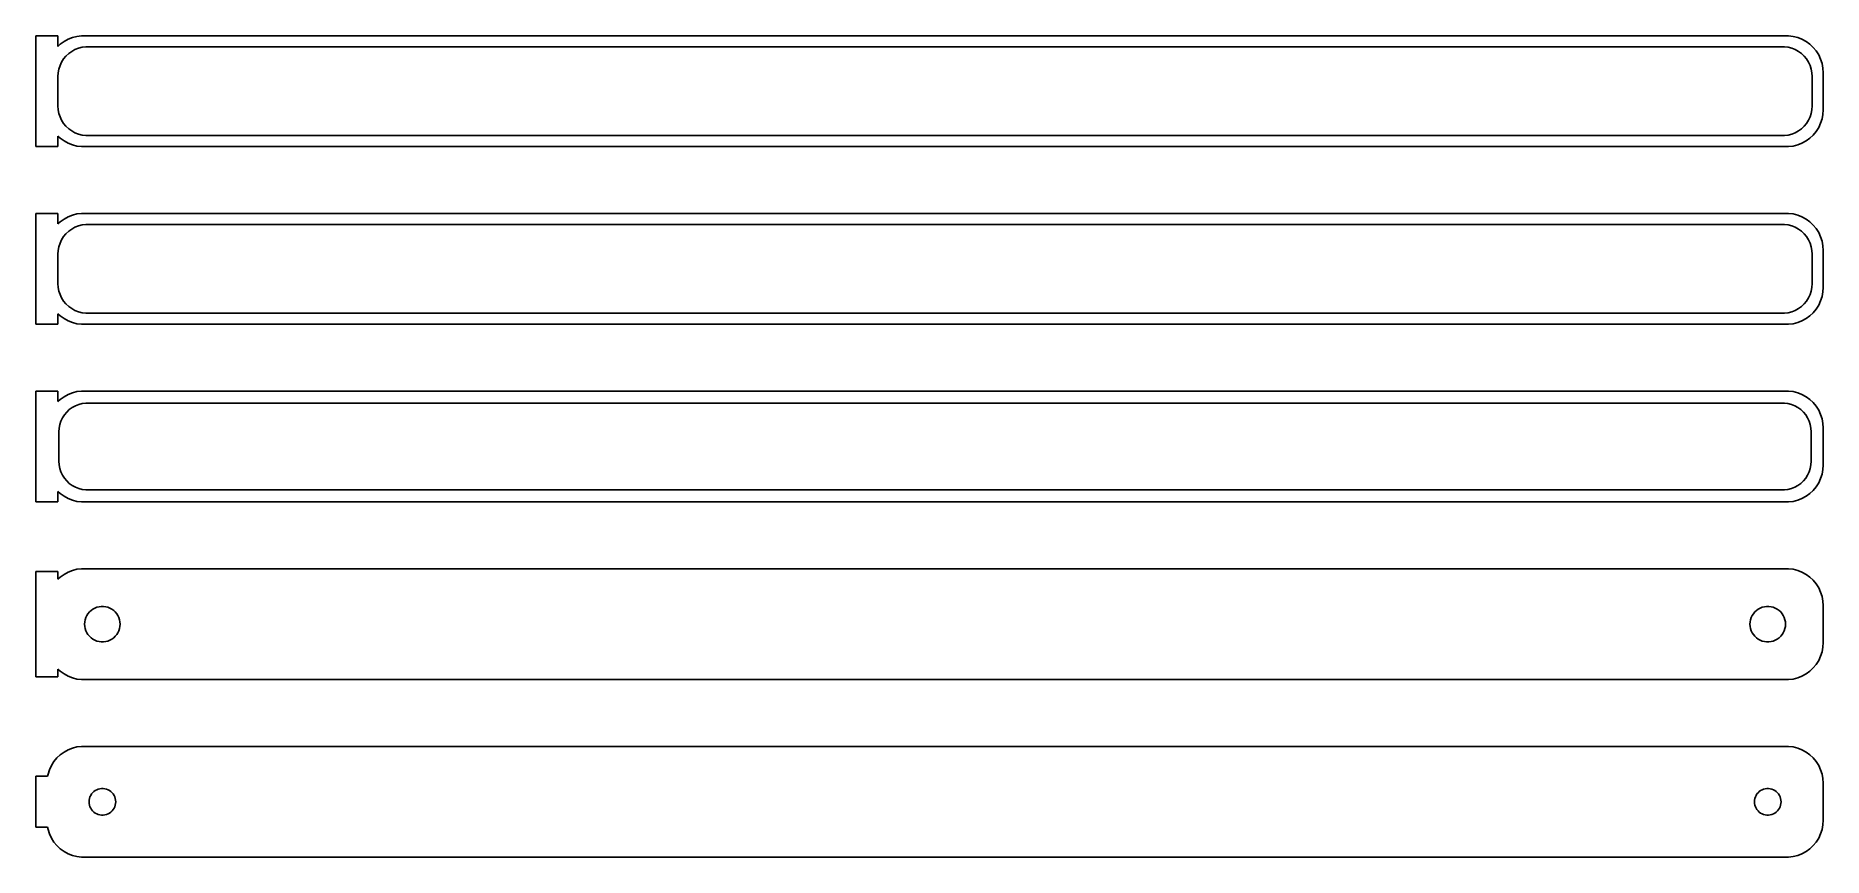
# Model space of a CAD drawing. Header units: metres. Extents: x -122 to 120, y 89 to 199.
import ezdxf

# ---------------------------------------------------------------- set-up
doc = ezdxf.new("R2010")
doc.units = ezdxf.units.M

msp = doc.modelspace()

# ---------------------------------------------------------------- linework, layer by layer
for p, q in [((-118.5, 199.49), (-121.5, 199.49)), ((-121.5, 199.49), (-121.5, 184.51)), ((-118.5, 198.059), (-118.5, 199.49)), ((-118.187, 198.353), (-118.5, 198.059)), ((-117.679, 198.722), (-118.187, 198.353)), ((-117.129, 199.024), (-117.679, 198.722)), ((-116.545, 199.255), (-117.129, 199.024)), ((-115.937, 199.411), (-116.545, 199.255)), ((-115.314, 199.49), (-115.937, 199.411)), ((115.314, 199.49), (-115.314, 199.49)), ((115.937, 199.411), (115.314, 199.49)), ((116.545, 199.255), (115.937, 199.411)), ((117.129, 199.024), (116.545, 199.255)), ((117.679, 198.722), (117.129, 199.024)), ((118.187, 198.353), (117.679, 198.722)), ((118.645, 197.923), (118.187, 198.353)), ((-118.219, 195.472), (-118.005, 195.927)), ((-118.005, 195.927), (-117.736, 196.351)), ((-117.736, 196.351), (-117.416, 196.738)), ((-117.416, 196.738), (-117.05, 197.082)), ((-117.05, 197.082), (-116.643, 197.377)), ((-116.643, 197.377), (-116.203, 197.619)), ((-116.203, 197.619), (-115.736, 197.804)), ((-115.736, 197.804), (-115.25, 197.929)), ((-115.25, 197.929), (-114.751, 197.992)), ((-114.751, 197.992), (114.751, 197.992)), ((114.751, 197.992), (115.25, 197.929)), ((115.25, 197.929), (115.736, 197.804)), ((115.736, 197.804), (116.203, 197.619)), ((116.203, 197.619), (116.643, 197.377)), ((116.643, 197.377), (117.05, 197.082)), ((117.05, 197.082), (117.416, 196.738)), ((117.416, 196.738), (117.736, 196.351)), ((117.736, 196.351), (118.005, 195.927)), ((118.005, 195.927), (118.219, 195.472)), ((119.045, 197.439), (118.645, 197.923)), ((119.382, 196.909), (119.045, 197.439)), ((119.649, 196.341), (119.382, 196.909)), ((119.843, 195.743), (119.649, 196.341)), ((119.961, 195.127), (119.843, 195.743)), ((-118.5, 194), (-118.468, 194.501)), ((-118.5, 190), (-118.5, 194)), ((-118.468, 194.501), (-118.374, 194.995)), ((-118.374, 194.995), (-118.219, 195.472)), ((118.219, 195.472), (118.374, 194.995)), ((118.374, 194.995), (118.468, 194.501)), ((118.468, 194.501), (118.5, 194)), ((118.5, 194), (118.5, 190)), ((120, 194.5), (119.961, 195.127)), ((120, 189.5), (120, 194.5)), ((-118.468, 189.499), (-118.5, 190)), ((-118.374, 189.005), (-118.468, 189.499)), ((-118.219, 188.528), (-118.374, 189.005)), ((-118.005, 188.073), (-118.219, 188.528)), ((118.219, 188.528), (118.005, 188.073)), ((118.374, 189.005), (118.219, 188.528)), ((118.468, 189.499), (118.374, 189.005)), ((118.5, 190), (118.468, 189.499)), ((119.843, 188.257), (119.961, 188.873)), ((119.961, 188.873), (120, 189.5)), ((-117.736, 187.649), (-118.005, 188.073)), ((-117.416, 187.262), (-117.736, 187.649)), ((-117.05, 186.918), (-117.416, 187.262)), ((-116.643, 186.623), (-117.05, 186.918)), ((-116.203, 186.381), (-116.643, 186.623)), ((-115.736, 186.196), (-116.203, 186.381)), ((-115.25, 186.071), (-115.736, 186.196)), ((-114.751, 186.008), (-115.25, 186.071)), ((114.751, 186.008), (-114.751, 186.008)), ((115.25, 186.071), (114.751, 186.008)), ((115.736, 186.196), (115.25, 186.071)), ((116.203, 186.381), (115.736, 186.196)), ((116.643, 186.623), (116.203, 186.381)), ((117.05, 186.918), (116.643, 186.623)), ((117.416, 187.262), (117.05, 186.918)), ((117.736, 187.649), (117.416, 187.262)), ((118.005, 188.073), (117.736, 187.649)), ((118.187, 185.647), (118.645, 186.077)), ((118.645, 186.077), (119.045, 186.561)), ((119.045, 186.561), (119.382, 187.091)), ((119.382, 187.091), (119.649, 187.659)), ((119.649, 187.659), (119.843, 188.257)), ((-121.5, 184.51), (-118.5, 184.51)), ((-118.5, 185.941), (-118.187, 185.647)), ((-118.5, 184.51), (-118.5, 185.941)), ((-118.187, 185.647), (-117.679, 185.278)), ((-117.679, 185.278), (-117.129, 184.976)), ((-117.129, 184.976), (-116.545, 184.745)), ((-116.545, 184.745), (-115.937, 184.589)), ((-115.937, 184.589), (-115.314, 184.51)), ((-115.314, 184.51), (115.314, 184.51)), ((115.314, 184.51), (115.937, 184.589)), ((115.937, 184.589), (116.545, 184.745)), ((116.545, 184.745), (117.129, 184.976)), ((117.129, 184.976), (117.679, 185.278)), ((117.679, 185.278), (118.187, 185.647)), ((-118.5, 175.49), (-121.5, 175.49)), ((-121.5, 175.49), (-121.5, 160.51)), ((-118.5, 174.059), (-118.5, 175.49)), ((-118.187, 174.353), (-118.5, 174.059)), ((-117.679, 174.722), (-118.187, 174.353)), ((-117.129, 175.024), (-117.679, 174.722)), ((-116.545, 175.255), (-117.129, 175.024)), ((-115.937, 175.411), (-116.545, 175.255)), ((-115.314, 175.49), (-115.937, 175.411)), ((-115.736, 173.804), (-115.25, 173.929)), ((115.314, 175.49), (-115.314, 175.49)), ((-115.25, 173.929), (-114.751, 173.992)), ((-114.751, 173.992), (114.751, 173.992)), ((114.751, 173.992), (115.25, 173.929)), ((115.25, 173.929), (115.736, 173.804)), ((115.937, 175.411), (115.314, 175.49)), ((116.545, 175.255), (115.937, 175.411)), ((117.129, 175.024), (116.545, 175.255)), ((117.679, 174.722), (117.129, 175.024)), ((118.187, 174.353), (117.679, 174.722)), ((118.645, 173.923), (118.187, 174.353)), ((119.045, 173.439), (118.645, 173.923)), ((-118.374, 170.995), (-118.219, 171.472)), ((-118.219, 171.472), (-118.005, 171.927)), ((-118.005, 171.927), (-117.736, 172.351)), ((-117.736, 172.351), (-117.416, 172.738)), ((-117.416, 172.738), (-117.05, 173.082)), ((-117.05, 173.082), (-116.643, 173.377)), ((-116.643, 173.377), (-116.203, 173.619)), ((-116.203, 173.619), (-115.736, 173.804)), ((115.736, 173.804), (116.203, 173.619)), ((116.203, 173.619), (116.643, 173.377)), ((116.643, 173.377), (117.05, 173.082)), ((117.05, 173.082), (117.416, 172.738)), ((117.416, 172.738), (117.736, 172.351)), ((117.736, 172.351), (118.005, 171.927)), ((118.005, 171.927), (118.219, 171.472)), ((118.219, 171.472), (118.374, 170.995)), ((119.382, 172.909), (119.045, 173.439)), ((119.649, 172.341), (119.382, 172.909)), ((119.843, 171.743), (119.649, 172.341)), ((119.961, 171.127), (119.843, 171.743)), ((-118.5, 170), (-118.468, 170.501)), ((-118.5, 166), (-118.5, 170)), ((-118.468, 170.501), (-118.374, 170.995)), ((118.374, 170.995), (118.468, 170.501)), ((118.468, 170.501), (118.5, 170)), ((118.5, 170), (118.5, 166)), ((120, 170.5), (119.961, 171.127)), ((120, 165.5), (120, 170.5)), ((-118.468, 165.499), (-118.5, 166)), ((-118.374, 165.005), (-118.468, 165.499)), ((-118.219, 164.528), (-118.374, 165.005)), ((-118.005, 164.073), (-118.219, 164.528)), ((118.219, 164.528), (118.005, 164.073)), ((118.374, 165.005), (118.219, 164.528)), ((118.468, 165.499), (118.374, 165.005)), ((118.5, 166), (118.468, 165.499)), ((119.649, 163.659), (119.843, 164.257)), ((119.843, 164.257), (119.961, 164.873)), ((119.961, 164.873), (120, 165.5)), ((-118.5, 161.941), (-118.187, 161.647)), ((-118.5, 160.51), (-118.5, 161.941)), ((-117.736, 163.649), (-118.005, 164.073)), ((-117.416, 163.262), (-117.736, 163.649)), ((-117.05, 162.918), (-117.416, 163.262)), ((-116.643, 162.623), (-117.05, 162.918)), ((-116.203, 162.381), (-116.643, 162.623)), ((-115.736, 162.196), (-116.203, 162.381)), ((-115.25, 162.071), (-115.736, 162.196)), ((-114.751, 162.008), (-115.25, 162.071)), ((114.751, 162.008), (-114.751, 162.008)), ((115.25, 162.071), (114.751, 162.008)), ((115.736, 162.196), (115.25, 162.071)), ((116.203, 162.381), (115.736, 162.196)), ((116.643, 162.623), (116.203, 162.381)), ((117.05, 162.918), (116.643, 162.623)), ((117.416, 163.262), (117.05, 162.918)), ((117.736, 163.649), (117.416, 163.262)), ((118.005, 164.073), (117.736, 163.649)), ((118.187, 161.647), (118.645, 162.077)), ((118.645, 162.077), (119.045, 162.561)), ((119.045, 162.561), (119.382, 163.091)), ((119.382, 163.091), (119.649, 163.659)), ((-121.5, 160.51), (-118.5, 160.51)), ((-118.187, 161.647), (-117.679, 161.278)), ((-117.679, 161.278), (-117.129, 160.976)), ((-117.129, 160.976), (-116.545, 160.745)), ((-116.545, 160.745), (-115.937, 160.589)), ((-115.937, 160.589), (-115.314, 160.51)), ((-115.314, 160.51), (115.314, 160.51)), ((115.314, 160.51), (115.937, 160.589)), ((115.937, 160.589), (116.545, 160.745)), ((116.545, 160.745), (117.129, 160.976)), ((117.129, 160.976), (117.679, 161.278)), ((117.679, 161.278), (118.187, 161.647)), ((-118.5, 151.49), (-121.5, 151.49)), ((-121.5, 151.49), (-121.5, 136.51)), ((-118.5, 150.059), (-118.5, 151.49)), ((-118.187, 150.353), (-118.5, 150.059)), ((-117.679, 150.722), (-118.187, 150.353)), ((-117.129, 151.024), (-117.679, 150.722)), ((-116.545, 151.255), (-117.129, 151.024)), ((-115.937, 151.411), (-116.545, 151.255)), ((-115.314, 151.49), (-115.937, 151.411)), ((-115.697, 149.683), (-115.226, 149.804)), ((115.314, 151.49), (-115.314, 151.49)), ((-115.226, 149.804), (-114.743, 149.865)), ((-114.743, 149.865), (114.743, 149.865)), ((114.743, 149.865), (115.226, 149.804)), ((115.226, 149.804), (115.697, 149.683)), ((115.937, 151.411), (115.314, 151.49)), ((116.545, 151.255), (115.937, 151.411)), ((117.129, 151.024), (116.545, 151.255)), ((117.679, 150.722), (117.129, 151.024)), ((118.187, 150.353), (117.679, 150.722)), ((118.645, 149.923), (118.187, 150.353)), ((119.045, 149.439), (118.645, 149.923)), ((-118.251, 146.963), (-118.101, 147.426)), ((-118.101, 147.426), (-117.894, 147.866)), ((-117.894, 147.866), (-117.633, 148.276)), ((-117.633, 148.276), (-117.323, 148.651)), ((-117.323, 148.651), (-116.969, 148.984)), ((-116.969, 148.984), (-116.575, 149.27)), ((-116.575, 149.27), (-116.149, 149.504)), ((-116.149, 149.504), (-115.697, 149.683)), ((115.697, 149.683), (116.149, 149.504)), ((116.149, 149.504), (116.575, 149.27)), ((116.575, 149.27), (116.969, 148.984)), ((116.969, 148.984), (117.323, 148.651)), ((117.323, 148.651), (117.633, 148.276)), ((117.633, 148.276), (117.894, 147.866)), ((117.894, 147.866), (118.101, 147.426)), ((118.101, 147.426), (118.251, 146.963)), ((119.382, 148.909), (119.045, 149.439)), ((119.649, 148.341), (119.382, 148.909)), ((119.843, 147.743), (119.649, 148.341)), ((119.961, 147.127), (119.843, 147.743)), ((-118.373, 146), (-118.342, 146.485)), ((-118.373, 142), (-118.373, 146)), ((-118.342, 146.485), (-118.251, 146.963)), ((118.251, 146.963), (118.342, 146.485)), ((118.342, 146.485), (118.373, 146)), ((118.373, 146), (118.373, 142)), ((120, 146.5), (119.961, 147.127)), ((120, 141.5), (120, 146.5)), ((-118.342, 141.515), (-118.373, 142)), ((-118.251, 141.037), (-118.342, 141.515)), ((-118.101, 140.574), (-118.251, 141.037)), ((-117.894, 140.134), (-118.101, 140.574)), ((-117.633, 139.724), (-117.894, 140.134)), ((117.894, 140.134), (117.633, 139.724)), ((118.101, 140.574), (117.894, 140.134)), ((118.251, 141.037), (118.101, 140.574)), ((118.342, 141.515), (118.251, 141.037)), ((118.373, 142), (118.342, 141.515)), ((119.649, 139.659), (119.843, 140.257)), ((119.843, 140.257), (119.961, 140.873)), ((119.961, 140.873), (120, 141.5)), ((-118.5, 137.941), (-118.187, 137.647)), ((-118.5, 136.51), (-118.5, 137.941)), ((-117.323, 139.349), (-117.633, 139.724)), ((-116.969, 139.016), (-117.323, 139.349)), ((-116.575, 138.73), (-116.969, 139.016)), ((-116.149, 138.496), (-116.575, 138.73)), ((-115.697, 138.317), (-116.149, 138.496)), ((-115.226, 138.196), (-115.697, 138.317)), ((-114.743, 138.135), (-115.226, 138.196)), ((114.743, 138.135), (-114.743, 138.135)), ((115.226, 138.196), (114.743, 138.135)), ((115.697, 138.317), (115.226, 138.196)), ((116.149, 138.496), (115.697, 138.317)), ((116.575, 138.73), (116.149, 138.496)), ((116.969, 139.016), (116.575, 138.73)), ((117.323, 139.349), (116.969, 139.016)), ((117.633, 139.724), (117.323, 139.349)), ((118.187, 137.647), (118.645, 138.077)), ((118.645, 138.077), (119.045, 138.561)), ((119.045, 138.561), (119.382, 139.091)), ((119.382, 139.091), (119.649, 139.659)), ((-121.5, 136.51), (-118.5, 136.51)), ((-118.187, 137.647), (-117.679, 137.278)), ((-117.679, 137.278), (-117.129, 136.976)), ((-117.129, 136.976), (-116.545, 136.745)), ((-116.545, 136.745), (-115.937, 136.589)), ((-115.937, 136.589), (-115.314, 136.51)), ((-115.314, 136.51), (115.314, 136.51)), ((115.314, 136.51), (115.937, 136.589)), ((115.937, 136.589), (116.545, 136.745)), ((116.545, 136.745), (117.129, 136.976)), ((117.129, 136.976), (117.679, 137.278)), ((117.679, 137.278), (118.187, 137.647)), ((-118.5, 127.115), (-121.5, 127.115)), ((-121.5, 127.115), (-121.5, 112.885)), ((-118.5, 126.059), (-118.5, 127.115)), ((-118.187, 126.353), (-118.5, 126.059)), ((-117.679, 126.722), (-118.187, 126.353)), ((-117.129, 127.024), (-117.679, 126.722)), ((-116.545, 127.255), (-117.129, 127.024)), ((-115.937, 127.411), (-116.545, 127.255)), ((-115.314, 127.49), (-115.937, 127.411)), ((115.314, 127.49), (-115.314, 127.49)), ((115.937, 127.411), (115.314, 127.49)), ((116.545, 127.255), (115.937, 127.411)), ((117.129, 127.024), (116.545, 127.255)), ((117.679, 126.722), (117.129, 127.024)), ((118.187, 126.353), (117.679, 126.722)), ((118.645, 125.923), (118.187, 126.353)), ((119.045, 125.439), (118.645, 125.923)), ((119.382, 124.909), (119.045, 125.439)), ((119.649, 124.341), (119.382, 124.909)), ((119.843, 123.743), (119.649, 124.341)), ((119.961, 123.127), (119.843, 123.743)), ((-114.825, 120.597), (-114.731, 120.883)), ((-114.731, 120.883), (-114.603, 121.156)), ((-114.603, 121.156), (-114.442, 121.411)), ((-114.442, 121.411), (-114.25, 121.643)), ((-114.25, 121.643), (-114.03, 121.849)), ((-114.03, 121.849), (-113.786, 122.026)), ((-113.786, 122.026), (-113.522, 122.172)), ((-113.522, 122.172), (-113.242, 122.283)), ((-113.242, 122.283), (-112.95, 122.357)), ((-112.95, 122.357), (-112.651, 122.395)), ((-112.651, 122.395), (-112.349, 122.395)), ((-112.349, 122.395), (-112.05, 122.357)), ((-112.05, 122.357), (-111.758, 122.283)), ((-111.758, 122.283), (-111.478, 122.172)), ((-111.478, 122.172), (-111.214, 122.026)), ((-111.214, 122.026), (-110.97, 121.849)), ((-110.97, 121.849), (-110.75, 121.643)), ((-110.75, 121.643), (-110.558, 121.411)), ((-110.558, 121.411), (-110.397, 121.156)), ((-110.397, 121.156), (-110.269, 120.883)), ((-110.269, 120.883), (-110.175, 120.597)), ((110.175, 120.597), (110.269, 120.883)), ((110.269, 120.883), (110.397, 121.156)), ((110.397, 121.156), (110.558, 121.411)), ((110.558, 121.411), (110.75, 121.643)), ((110.75, 121.643), (110.97, 121.849)), ((110.97, 121.849), (111.214, 122.026)), ((111.214, 122.026), (111.478, 122.172)), ((111.478, 122.172), (111.758, 122.283)), ((111.758, 122.283), (112.05, 122.357)), ((112.05, 122.357), (112.349, 122.395)), ((112.349, 122.395), (112.651, 122.395)), ((112.651, 122.395), (112.95, 122.357)), ((112.95, 122.357), (113.242, 122.283)), ((113.242, 122.283), (113.522, 122.172)), ((113.522, 122.172), (113.786, 122.026)), ((113.786, 122.026), (114.03, 121.849)), ((114.03, 121.849), (114.25, 121.643)), ((114.25, 121.643), (114.442, 121.411)), ((114.442, 121.411), (114.603, 121.156)), ((114.603, 121.156), (114.731, 120.883)), ((114.731, 120.883), (114.825, 120.597)), ((120, 122.5), (119.961, 123.127)), ((120, 117.5), (120, 122.5)), ((-114.9, 120), (-114.881, 120.301)), ((-114.881, 119.699), (-114.9, 120)), ((-114.881, 120.301), (-114.825, 120.597)), ((-114.825, 119.403), (-114.881, 119.699)), ((-114.731, 119.117), (-114.825, 119.403)), ((-114.603, 118.844), (-114.731, 119.117)), ((-114.442, 118.589), (-114.603, 118.844)), ((-114.25, 118.357), (-114.442, 118.589)), ((-114.03, 118.151), (-114.25, 118.357)), ((-110.75, 118.357), (-110.97, 118.151)), ((-110.558, 118.589), (-110.75, 118.357)), ((-110.397, 118.844), (-110.558, 118.589)), ((-110.269, 119.117), (-110.397, 118.844)), ((-110.175, 119.403), (-110.269, 119.117)), ((-110.175, 120.597), (-110.119, 120.301)), ((-110.119, 119.699), (-110.175, 119.403)), ((-110.119, 120.301), (-110.1, 120)), ((-110.1, 120), (-110.119, 119.699)), ((110.1, 120), (110.119, 120.301)), ((110.119, 119.699), (110.1, 120)), ((110.119, 120.301), (110.175, 120.597)), ((110.175, 119.403), (110.119, 119.699)), ((110.269, 119.117), (110.175, 119.403)), ((110.397, 118.844), (110.269, 119.117)), ((110.558, 118.589), (110.397, 118.844)), ((110.75, 118.357), (110.558, 118.589)), ((110.97, 118.151), (110.75, 118.357)), ((114.25, 118.357), (114.03, 118.151)), ((114.442, 118.589), (114.25, 118.357)), ((114.603, 118.844), (114.442, 118.589)), ((114.731, 119.117), (114.603, 118.844)), ((114.825, 119.403), (114.731, 119.117)), ((114.825, 120.597), (114.881, 120.301)), ((114.881, 119.699), (114.825, 119.403)), ((114.881, 120.301), (114.9, 120)), ((114.9, 120), (114.881, 119.699)), ((-113.786, 117.974), (-114.03, 118.151)), ((-113.522, 117.828), (-113.786, 117.974)), ((-113.242, 117.717), (-113.522, 117.828)), ((-112.95, 117.643), (-113.242, 117.717)), ((-112.651, 117.605), (-112.95, 117.643)), ((-112.349, 117.605), (-112.651, 117.605)), ((-112.05, 117.643), (-112.349, 117.605)), ((-111.758, 117.717), (-112.05, 117.643)), ((-111.478, 117.828), (-111.758, 117.717)), ((-111.214, 117.974), (-111.478, 117.828)), ((-110.97, 118.151), (-111.214, 117.974)), ((111.214, 117.974), (110.97, 118.151)), ((111.478, 117.828), (111.214, 117.974)), ((111.758, 117.717), (111.478, 117.828)), ((112.05, 117.643), (111.758, 117.717)), ((112.349, 117.605), (112.05, 117.643)), ((112.651, 117.605), (112.349, 117.605)), ((112.95, 117.643), (112.651, 117.605)), ((113.242, 117.717), (112.95, 117.643)), ((113.522, 117.828), (113.242, 117.717)), ((113.786, 117.974), (113.522, 117.828)), ((114.03, 118.151), (113.786, 117.974)), ((119.649, 115.659), (119.843, 116.257)), ((119.843, 116.257), (119.961, 116.873)), ((119.961, 116.873), (120, 117.5)), ((-118.5, 112.885), (-118.5, 113.941)), ((-118.5, 113.941), (-118.187, 113.647)), ((-118.187, 113.647), (-117.679, 113.278)), ((117.679, 113.278), (118.187, 113.647)), ((118.187, 113.647), (118.645, 114.077)), ((118.645, 114.077), (119.045, 114.561)), ((119.045, 114.561), (119.382, 115.091)), ((119.382, 115.091), (119.649, 115.659)), ((-121.5, 112.885), (-118.5, 112.885)), ((-117.679, 113.278), (-117.129, 112.976)), ((-117.129, 112.976), (-116.545, 112.745)), ((-116.545, 112.745), (-115.937, 112.589)), ((-115.937, 112.589), (-115.314, 112.51)), ((-115.314, 112.51), (115.314, 112.51)), ((115.314, 112.51), (115.937, 112.589)), ((115.937, 112.589), (116.545, 112.745)), ((116.545, 112.745), (117.129, 112.976)), ((117.129, 112.976), (117.679, 113.278)), ((-119.045, 101.439), (-119.382, 100.909)), ((-118.645, 101.923), (-119.045, 101.439)), ((-118.187, 102.353), (-118.645, 101.923)), ((-117.679, 102.722), (-118.187, 102.353)), ((-117.129, 103.024), (-117.679, 102.722)), ((-116.545, 103.255), (-117.129, 103.024)), ((-115.937, 103.411), (-116.545, 103.255)), ((-115.314, 103.49), (-115.937, 103.411)), ((115.314, 103.49), (-115.314, 103.49)), ((115.937, 103.411), (115.314, 103.49)), ((116.545, 103.255), (115.937, 103.411)), ((117.129, 103.024), (116.545, 103.255)), ((117.679, 102.722), (117.129, 103.024)), ((118.187, 102.353), (117.679, 102.722)), ((118.645, 101.923), (118.187, 102.353)), ((119.045, 101.439), (118.645, 101.923)), ((119.382, 100.909), (119.045, 101.439)), ((-119.9, 99.4442), (-121.5, 99.4442)), ((-121.5, 99.4442), (-121.5, 92.5558)), ((-119.843, 99.7434), (-119.9, 99.4442)), ((-119.649, 100.341), (-119.843, 99.7434)), ((-119.382, 100.909), (-119.649, 100.341)), ((119.649, 100.341), (119.382, 100.909)), ((119.843, 99.7434), (119.649, 100.341)), ((119.961, 99.1267), (119.843, 99.7434)), ((120, 98.5), (119.961, 99.1267)), ((-114.243, 96.4476), (-114.174, 96.6626)), ((-114.174, 96.6626), (-114.077, 96.8671)), ((-114.077, 96.8671), (-113.956, 97.058)), ((-113.956, 97.058), (-113.812, 97.2322)), ((-113.812, 97.2322), (-113.647, 97.3869)), ((-113.647, 97.3869), (-113.464, 97.5198)), ((-113.464, 97.5198), (-113.266, 97.6287)), ((-113.266, 97.6287), (-113.056, 97.7119)), ((-113.056, 97.7119), (-112.837, 97.7681)), ((-112.837, 97.7681), (-112.613, 97.7964)), ((-112.613, 97.7964), (-112.387, 97.7964)), ((-112.387, 97.7964), (-112.163, 97.7681)), ((-112.163, 97.7681), (-111.944, 97.7119)), ((-111.944, 97.7119), (-111.734, 97.6287)), ((-111.734, 97.6287), (-111.536, 97.5198)), ((-111.536, 97.5198), (-111.353, 97.3869)), ((-111.353, 97.3869), (-111.188, 97.2322)), ((-111.188, 97.2322), (-111.044, 97.058)), ((-111.044, 97.058), (-110.923, 96.8671)), ((-110.923, 96.8671), (-110.826, 96.6626)), ((-110.826, 96.6626), (-110.757, 96.4476)), ((110.757, 96.4476), (110.826, 96.6626)), ((110.826, 96.6626), (110.923, 96.8671)), ((110.923, 96.8671), (111.044, 97.058)), ((111.044, 97.058), (111.188, 97.2322)), ((111.188, 97.2322), (111.353, 97.3869)), ((111.353, 97.3869), (111.536, 97.5198)), ((111.536, 97.5198), (111.734, 97.6287)), ((111.734, 97.6287), (111.944, 97.7119)), ((111.944, 97.7119), (112.163, 97.7681)), ((112.163, 97.7681), (112.387, 97.7964)), ((112.387, 97.7964), (112.613, 97.7964)), ((112.613, 97.7964), (112.837, 97.7681)), ((112.837, 97.7681), (113.056, 97.7119)), ((113.056, 97.7119), (113.266, 97.6287)), ((113.266, 97.6287), (113.464, 97.5198)), ((113.464, 97.5198), (113.647, 97.3869)), ((113.647, 97.3869), (113.812, 97.2322)), ((113.812, 97.2322), (113.956, 97.058)), ((113.956, 97.058), (114.077, 96.8671)), ((114.077, 96.8671), (114.174, 96.6626)), ((114.174, 96.6626), (114.243, 96.4476)), ((120, 93.5), (120, 98.5)), ((-114.3, 96), (-114.286, 96.2256)), ((-114.286, 95.7744), (-114.3, 96)), ((-114.286, 96.2256), (-114.243, 96.4476)), ((-114.243, 95.5524), (-114.286, 95.7744)), ((-114.174, 95.3374), (-114.243, 95.5524)), ((-114.077, 95.1329), (-114.174, 95.3374)), ((-113.956, 94.942), (-114.077, 95.1329)), ((-113.812, 94.7678), (-113.956, 94.942)), ((-113.647, 94.6131), (-113.812, 94.7678)), ((-113.464, 94.4802), (-113.647, 94.6131)), ((-113.266, 94.3713), (-113.464, 94.4802)), ((-113.056, 94.2881), (-113.266, 94.3713)), ((-112.837, 94.2319), (-113.056, 94.2881)), ((-112.613, 94.2036), (-112.837, 94.2319)), ((-112.387, 94.2036), (-112.613, 94.2036)), ((-112.163, 94.2319), (-112.387, 94.2036)), ((-111.944, 94.2881), (-112.163, 94.2319)), ((-111.734, 94.3713), (-111.944, 94.2881)), ((-111.536, 94.4802), (-111.734, 94.3713)), ((-111.353, 94.6131), (-111.536, 94.4802)), ((-111.188, 94.7678), (-111.353, 94.6131)), ((-111.044, 94.942), (-111.188, 94.7678)), ((-110.923, 95.1329), (-111.044, 94.942)), ((-110.826, 95.3374), (-110.923, 95.1329)), ((-110.757, 95.5524), (-110.826, 95.3374)), ((-110.757, 96.4476), (-110.714, 96.2256)), ((-110.714, 95.7744), (-110.757, 95.5524)), ((-110.714, 96.2256), (-110.7, 96)), ((-110.7, 96), (-110.714, 95.7744)), ((110.7, 96), (110.714, 96.2256)), ((110.714, 95.7744), (110.7, 96)), ((110.714, 96.2256), (110.757, 96.4476)), ((110.757, 95.5524), (110.714, 95.7744)), ((110.826, 95.3374), (110.757, 95.5524)), ((110.923, 95.1329), (110.826, 95.3374)), ((111.044, 94.942), (110.923, 95.1329)), ((111.188, 94.7678), (111.044, 94.942)), ((111.353, 94.6131), (111.188, 94.7678)), ((111.536, 94.4802), (111.353, 94.6131)), ((111.734, 94.3713), (111.536, 94.4802)), ((111.944, 94.2881), (111.734, 94.3713)), ((112.163, 94.2319), (111.944, 94.2881)), ((112.387, 94.2036), (112.163, 94.2319)), ((112.613, 94.2036), (112.387, 94.2036)), ((112.837, 94.2319), (112.613, 94.2036)), ((113.056, 94.2881), (112.837, 94.2319)), ((113.266, 94.3713), (113.056, 94.2881)), ((113.464, 94.4802), (113.266, 94.3713)), ((113.647, 94.6131), (113.464, 94.4802)), ((113.812, 94.7678), (113.647, 94.6131)), ((113.956, 94.942), (113.812, 94.7678)), ((114.077, 95.1329), (113.956, 94.942)), ((114.174, 95.3374), (114.077, 95.1329)), ((114.243, 95.5524), (114.174, 95.3374)), ((114.243, 96.4476), (114.286, 96.2256)), ((114.286, 95.7744), (114.243, 95.5524)), ((114.286, 96.2256), (114.3, 96)), ((114.3, 96), (114.286, 95.7744)), ((-121.5, 92.5558), (-119.9, 92.5558)), ((-119.9, 92.5558), (-119.843, 92.2566)), ((-119.843, 92.2566), (-119.649, 91.6594)), ((119.649, 91.6594), (119.843, 92.2566)), ((119.843, 92.2566), (119.961, 92.8733)), ((119.961, 92.8733), (120, 93.5)), ((-119.649, 91.6594), (-119.382, 91.0912)), ((-119.382, 91.0912), (-119.045, 90.5611)), ((-119.045, 90.5611), (-118.645, 90.0773)), ((-118.645, 90.0773), (-118.187, 89.6474)), ((-118.187, 89.6474), (-117.679, 89.2784)), ((117.679, 89.2784), (118.187, 89.6474)), ((118.187, 89.6474), (118.645, 90.0773)), ((118.645, 90.0773), (119.045, 90.5611)), ((119.045, 90.5611), (119.382, 91.0912)), ((119.382, 91.0912), (119.649, 91.6594)), ((-117.679, 89.2784), (-117.129, 88.9759)), ((-117.129, 88.9759), (-116.545, 88.7447)), ((-116.545, 88.7447), (-115.937, 88.5886)), ((-115.937, 88.5886), (-115.314, 88.5099)), ((-115.314, 88.5099), (115.314, 88.5099)), ((115.314, 88.5099), (115.937, 88.5886)), ((115.937, 88.5886), (116.545, 88.7447)), ((116.545, 88.7447), (117.129, 88.9759)), ((117.129, 88.9759), (117.679, 89.2784))]:
    msp.add_line(p, q)

doc.saveas('drawing.dxf')
